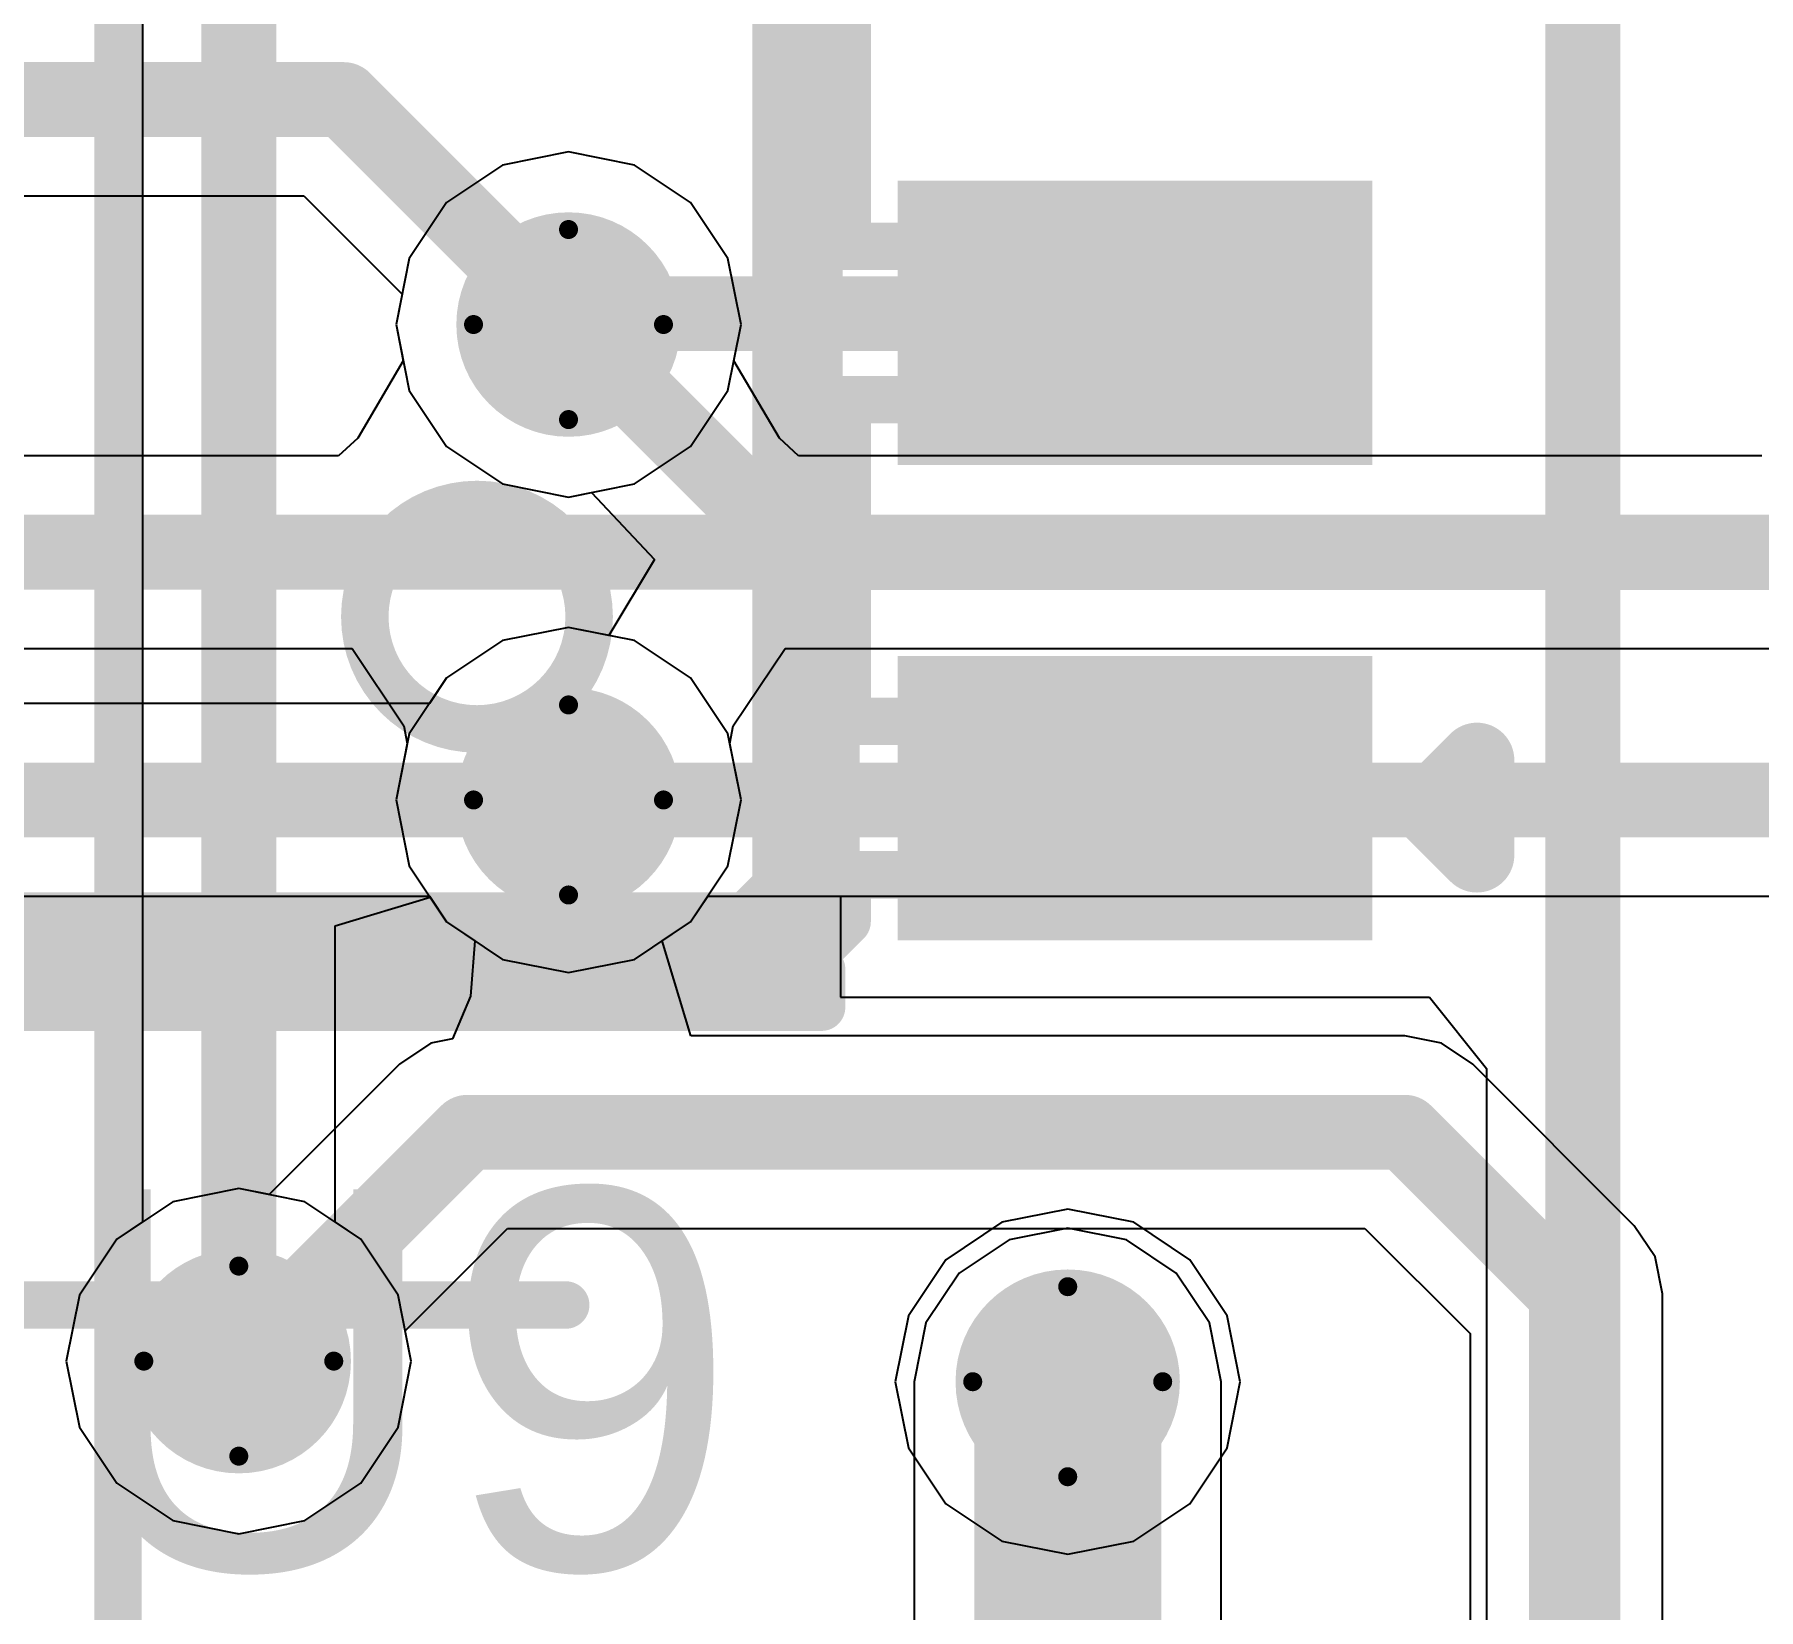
# Model space of a CAD drawing. Header units: millimetres. Extents: x -16 to 330, y -45 to 150.
# Drawn here: x 81.508 to 86.119, y 42.895 to 47.105 of the extents above; entities that cross this region are included whole.
import ezdxf

# ---------------------------------------------------------------- set-up
doc = ezdxf.new("R2010")
doc.units = ezdxf.units.MM
for name, color, linetype in [('BottomLayer', 5, 'Continuous'), ('BottomSolder', 6, 'Continuous'), ('DrillDrawing', 1, 'Continuous'), ('Mechanical13', 56, 'Continuous'), ('MidLayer1', 16, 'Continuous'), ('MidLayer2', 76, 'Continuous'), ('TopLayer', 1, 'Continuous'), ('TopOverlay', 2, 'Continuous'), ('TopPaste', 8, 'Continuous'), ('TopSolder', 216, 'Continuous'), ('ViaHoleLayer', 16, 'Continuous')]:
    doc.layers.add(name, color=color, linetype=linetype)
doc.styles.add('Arial', font='arial.ttf', dxfattribs={"height": 0.2})

# ---------------------------------------------------------------- blocks, each defined once
blk = doc.blocks.new('16_SOIC_73')
at = {"layer": 'TopLayer'}
for points in [[(-0.635, 0.38), (0.635, 0.38), (0.635, -0.38), (-0.635, -0.38)], [(-0.635, -0.89), (0.635, -0.89), (0.635, -1.65), (-0.635, -1.65)]]:
    blk.add_hatch(color=1, dxfattribs=at).paths.add_polyline_path(points)
at = {"layer": 'TopOverlay'}
blk.add_hatch(color=2, dxfattribs=at).paths.add_polyline_path([(0.7366, -0.254), (1.016, -0.254), (1.016, 0.2032), (0.7366, 0.2032)])
at = {"layer": 'TopPaste'}
for points in [[(-0.635, 0.38), (0.635, 0.38), (0.635, -0.38), (-0.635, -0.38)], [(-0.635, -0.89), (0.635, -0.89), (0.635, -1.65), (-0.635, -1.65)]]:
    blk.add_hatch(color=8, dxfattribs=at).paths.add_polyline_path(points)
at = {"layer": 'TopSolder'}
for points in [[(-0.635, 0.38), (0.635, 0.38), (0.635, -0.38), (-0.635, -0.38)], [(-0.635, -0.89), (0.635, -0.89), (0.635, -1.65), (-0.635, -1.65)]]:
    blk.add_hatch(color=216, dxfattribs=at).paths.add_polyline_path(points)
at = {"layer": 'TopOverlay'}
for points, const_width in [([(0.8382, 0.5588), (0.8382, 0.4572)], 0.127), ([(4.8768, 0.5588), (0.8382, 0.5588)], 0.127), ([(-0.7874, 0.0254), (-0.9144, 0.1524)], 0.2), ([(-0.9144, 0.1524), (-0.9144, -0.1016)], 0.2), ([(-0.7874, 0.0254), (-0.9144, -0.1016)], 0.2)]:
    blk.add_lwpolyline(points, dxfattribs=dict(at, const_width=const_width))
for points, const_width in [([(0.8065, 0.5588, 1), (0.87, 0.5588, 1)], 0.0635), ([(0.8065, 0.5588, 1), (0.87, 0.5588, 1)], 0.0635), ([(0.8065, 0.4572, 1), (0.87, 0.4572, 1)], 0.0635), ([(-0.9644, 0.1524, 1), (-0.8644, 0.1524, 1)], 0.1), ([(-0.9644, 0.1524, 1), (-0.8644, 0.1524, 1)], 0.1), ([(-0.8374, 0.0254, 1), (-0.7374, 0.0254, 1)], 0.1), ([(-0.8374, 0.0254, 1), (-0.7374, 0.0254, 1)], 0.1), ([(-0.9644, -0.1016, 1), (-0.8644, -0.1016, 1)], 0.1), ([(-0.9644, -0.1016, 1), (-0.8644, -0.1016, 1)], 0.1)]:
    blk.add_lwpolyline(points, format="xyb", close=True, dxfattribs=dict(at, const_width=const_width))

msp = doc.modelspace()

# ---------------------------------------------------------------- hatches: boundary and pattern name
at = {"layer": 'BottomLayer'}
h = msp.add_hatch(color=5, dxfattribs=at)
edge = h.paths.add_edge_path()
edge.add_arc((82.9362, 46.3296), 0.3, 0, 360)
h = msp.add_hatch(color=5, dxfattribs=at)
edge = h.paths.add_edge_path()
edge.add_arc((82.9362, 45.0588), 0.3, 0, 360)
h = msp.add_hatch(color=5, dxfattribs=at)
edge = h.paths.add_edge_path()
edge.add_arc((82.0544, 43.5588), 0.3, 0, 360)
h = msp.add_hatch(color=5, dxfattribs=at)
edge = h.paths.add_edge_path()
edge.add_arc((84.2712, 43.5038), 0.3, 0, 360)
at = {"layer": 'BottomSolder'}
h = msp.add_hatch(color=6, dxfattribs=at)
edge = h.paths.add_edge_path()
edge.add_arc((82.9362, 46.3296), 0.15, 0, 360)
h = msp.add_hatch(color=6, dxfattribs=at)
edge = h.paths.add_edge_path()
edge.add_arc((82.9362, 45.0588), 0.15, 0, 360)
h = msp.add_hatch(color=6, dxfattribs=at)
edge = h.paths.add_edge_path()
edge.add_arc((82.0544, 43.5588), 0.15, 0, 360)
h = msp.add_hatch(color=6, dxfattribs=at)
edge = h.paths.add_edge_path()
edge.add_arc((84.2712, 43.5038), 0.15, 0, 360)
at = {"layer": 'MidLayer1'}
h = msp.add_hatch(color=16, dxfattribs=at)
edge = h.paths.add_edge_path()
edge.add_arc((82.9362, 46.3296), 0.3, 0, 360)
h = msp.add_hatch(color=16, dxfattribs=at)
edge = h.paths.add_edge_path()
edge.add_arc((82.9362, 45.0588), 0.3, 0, 360)
h = msp.add_hatch(color=16, dxfattribs=at)
edge = h.paths.add_edge_path()
edge.add_arc((82.0544, 43.5588), 0.3, 0, 360)
h = msp.add_hatch(color=16, dxfattribs=at)
edge = h.paths.add_edge_path()
edge.add_arc((84.2712, 43.5038), 0.3, 0, 360)
at = {"layer": 'MidLayer2'}
h = msp.add_hatch(color=76, dxfattribs=at)
edge = h.paths.add_edge_path()
edge.add_arc((82.9362, 46.3296), 0.3, 0, 360)
h = msp.add_hatch(color=76, dxfattribs=at)
edge = h.paths.add_edge_path()
edge.add_arc((82.9362, 45.0588), 0.3, 0, 360)
h = msp.add_hatch(color=76, dxfattribs=at)
edge = h.paths.add_edge_path()
edge.add_arc((82.0544, 43.5588), 0.3, 0, 360)
h = msp.add_hatch(color=76, dxfattribs=at)
edge = h.paths.add_edge_path()
edge.add_arc((84.2712, 43.5038), 0.3, 0, 360)
at = {"layer": 'TopLayer'}
h = msp.add_hatch(color=1, dxfattribs=at)
edge = h.paths.add_edge_path()
edge.add_arc((82.9362, 46.3296), 0.3, 0, 360)
h = msp.add_hatch(color=1, dxfattribs=at)
edge = h.paths.add_edge_path()
edge.add_arc((82.9362, 45.0588), 0.3, 0, 360)
h = msp.add_hatch(color=1, dxfattribs=at)
edge = h.paths.add_edge_path()
edge.add_arc((82.0544, 43.5588), 0.3, 0, 360)
h = msp.add_hatch(color=1, dxfattribs=at)
edge = h.paths.add_edge_path()
edge.add_arc((84.2712, 43.5038), 0.3, 0, 360)
at = {"layer": 'TopSolder'}
h = msp.add_hatch(color=216, dxfattribs=at)
edge = h.paths.add_edge_path()
edge.add_arc((82.9362, 46.3296), 0.15, 0, 360)
h = msp.add_hatch(color=216, dxfattribs=at)
edge = h.paths.add_edge_path()
edge.add_arc((82.9362, 45.0588), 0.15, 0, 360)
h = msp.add_hatch(color=216, dxfattribs=at)
edge = h.paths.add_edge_path()
edge.add_arc((82.0544, 43.5588), 0.15, 0, 360)
h = msp.add_hatch(color=216, dxfattribs=at)
edge = h.paths.add_edge_path()
edge.add_arc((84.2712, 43.5038), 0.15, 0, 360)
at = {"layer": 'ViaHoleLayer'}
h = msp.add_hatch(color=16, dxfattribs=at)
edge = h.paths.add_edge_path()
edge.add_arc((82.9362, 46.3296), 0.15, 0, 360)
h = msp.add_hatch(color=16, dxfattribs=at)
edge = h.paths.add_edge_path()
edge.add_arc((82.9362, 45.0588), 0.15, 0, 360)
h = msp.add_hatch(color=16, dxfattribs=at)
edge = h.paths.add_edge_path()
edge.add_arc((82.0544, 43.5588), 0.15, 0, 360)
h = msp.add_hatch(color=16, dxfattribs=at)
edge = h.paths.add_edge_path()
edge.add_arc((84.2712, 43.5038), 0.15, 0, 360)

# ---------------------------------------------------------------- linework, layer by layer
at = {"layer": 'BottomLayer'}
for p, q in [((82.7597, 46.7558), (82.6101, 46.6558)), ((82.9362, 46.7909), (82.7597, 46.7558)), ((83.1128, 46.7558), (82.9362, 46.7909)), ((83.2624, 46.6558), (83.1128, 46.7558)), ((82.6101, 46.6558), (82.5101, 46.5061)), ((83.3624, 46.5061), (83.2624, 46.6558)), ((82.5101, 46.5061), (82.475, 46.3296)), ((83.3975, 46.3296), (83.3624, 46.5061)), ((82.475, 46.3296), (82.4943, 46.2325)), ((83.3782, 46.2325), (83.3975, 46.3296)), ((82.4943, 46.2325), (82.3724, 46.0258)), ((83.5, 46.0258), (83.3782, 46.2325)), ((82.3724, 46.0258), (82.3213, 45.9785)), ((83.5512, 45.9785), (83.5, 46.0258)), ((82.3213, 45.9785), (80.6766, 45.9785)), ((86.1275, 45.9785), (83.5512, 45.9785)), ((80.5938, 45.4638), (82.3572, 45.4638)), ((82.3572, 45.4638), (82.4959, 45.2565)), ((83.3766, 45.2565), (83.5152, 45.4638)), ((83.5152, 45.4638), (86.2341, 45.4638)), ((82.4959, 45.2565), (82.505, 45.2098)), ((83.3675, 45.2098), (83.3766, 45.2565)), ((82.505, 45.2098), (82.475, 45.0588)), ((83.3975, 45.0588), (83.3675, 45.2098)), ((82.475, 45.0588), (82.5101, 44.8823)), ((83.3624, 44.8823), (83.3975, 45.0588)), ((82.5101, 44.8823), (82.6101, 44.7327)), ((83.2624, 44.7327), (83.3624, 44.8823)), ((82.6101, 44.7327), (82.6859, 44.682)), ((83.1865, 44.682), (83.2624, 44.7327)), ((82.6859, 44.682), (82.6745, 44.5343)), ((83.2636, 44.428), (83.1865, 44.682)), ((82.6745, 44.5343), (82.6261, 44.42)), ((82.5678, 44.4084), (82.4843, 44.3526)), ((82.6261, 44.42), (82.5678, 44.4084)), ((85.1726, 44.428), (83.2636, 44.428)), ((85.2711, 44.4084), (85.1726, 44.428)), ((85.3546, 44.3526), (85.2711, 44.4084)), ((82.4843, 44.3526), (82.1356, 44.0039)), ((85.7864, 43.9208), (85.3546, 44.3526)), ((82.0544, 44.0201), (81.8779, 43.985)), ((82.1356, 44.0039), (82.0544, 44.0201)), ((81.8779, 43.985), (81.7283, 43.885)), ((82.4996, 43.64), (82.7728, 43.9133)), ((82.7728, 43.9133), (85.066, 43.9133)), ((85.066, 43.9133), (85.3471, 43.6322)), ((85.8422, 43.8373), (85.7864, 43.9208)), ((81.7283, 43.885), (81.6283, 43.7353)), ((85.8618, 43.7388), (85.8422, 43.8373)), ((81.6283, 43.7353), (81.5932, 43.5588)), ((85.8618, 37.361), (85.8618, 43.7388)), ((82.5157, 43.5588), (82.4996, 43.64)), ((85.3471, 43.6322), (85.3471, 37.6036)), ((81.5932, 43.5588), (81.6283, 43.3823)), ((82.4806, 43.3823), (82.5157, 43.5588)), ((81.6283, 43.3823), (81.7283, 43.2326)), ((82.3806, 43.2326), (82.4806, 43.3823)), ((81.7283, 43.2326), (81.8779, 43.1327)), ((82.231, 43.1327), (82.3806, 43.2326)), ((81.8779, 43.1327), (82.0544, 43.0975)), ((82.0544, 43.0975), (82.231, 43.1327))]:
    msp.add_line(p, q, dxfattribs=at)
at = {"layer": 'BottomLayer', "const_width": 0.2}
for points in [[(80.4872, 45.7211), (86.2341, 45.7211)], [(82.0544, 43.5588), (82.6662, 44.1706)], [(82.6662, 44.1706), (85.1726, 44.1706)], [(85.1726, 44.1706), (85.6044, 43.7388)], [(85.6044, 36.9888), (85.6044, 43.7388)]]:
    msp.add_lwpolyline(points, dxfattribs=at)
at = {"layer": 'BottomLayer', "const_width": 0.1}
for points in [[(82.6162, 44.1706, 1), (82.7162, 44.1706, 1)], [(82.6162, 44.1706, 1), (82.7162, 44.1706, 1)], [(85.1226, 44.1706, 1), (85.2226, 44.1706, 1)], [(85.1226, 44.1706, 1), (85.2226, 44.1706, 1)], [(85.5544, 43.7388, 1), (85.6544, 43.7388, 1)], [(85.5544, 43.7388, 1), (85.6544, 43.7388, 1)], [(82.0044, 43.5588, 1), (82.1044, 43.5588, 1)]]:
    msp.add_lwpolyline(points, format="xyb", close=True, dxfattribs=at)
at = {"layer": 'DrillDrawing', "const_width": 0.0508}
for points in [[(82.6822, 46.3296), (82.9362, 46.5836)], [(82.9362, 46.5836), (83.1902, 46.3296)], [(82.6822, 46.3296), (82.9362, 46.0756)], [(82.9362, 46.0756), (83.1902, 46.3296)], [(82.6822, 45.0588), (82.9362, 45.3128)], [(82.9362, 45.3128), (83.1902, 45.0588)], [(82.6822, 45.0588), (82.9362, 44.8048)], [(82.9362, 44.8048), (83.1902, 45.0588)], [(81.8004, 43.5588), (82.0544, 43.8128)], [(82.0544, 43.8128), (82.3084, 43.5588)], [(84.0172, 43.5038), (84.2712, 43.7578)], [(84.2712, 43.7578), (84.5252, 43.5038)], [(81.8004, 43.5588), (82.0544, 43.3048)], [(82.0544, 43.3048), (82.3084, 43.5588)], [(84.0172, 43.5038), (84.2712, 43.2498)], [(84.2712, 43.2498), (84.5252, 43.5038)]]:
    msp.add_lwpolyline(points, dxfattribs=at)
at = {"layer": 'DrillDrawing', "const_width": 0.0254}
for points in [[(82.9235, 46.5836, 1), (82.9489, 46.5836, 1)], [(82.9235, 46.5836, 1), (82.9489, 46.5836, 1)], [(82.6695, 46.3296, 1), (82.6949, 46.3296, 1)], [(82.6695, 46.3296, 1), (82.6949, 46.3296, 1)], [(83.1775, 46.3296, 1), (83.2029, 46.3296, 1)], [(83.1775, 46.3296, 1), (83.2029, 46.3296, 1)], [(82.9235, 46.0756, 1), (82.9489, 46.0756, 1)], [(82.9235, 46.0756, 1), (82.9489, 46.0756, 1)], [(82.9235, 45.3128, 1), (82.9489, 45.3128, 1)], [(82.9235, 45.3128, 1), (82.9489, 45.3128, 1)], [(82.6695, 45.0588, 1), (82.6949, 45.0588, 1)], [(82.6695, 45.0588, 1), (82.6949, 45.0588, 1)], [(83.1775, 45.0588, 1), (83.2029, 45.0588, 1)], [(83.1775, 45.0588, 1), (83.2029, 45.0588, 1)], [(82.9235, 44.8048, 1), (82.9489, 44.8048, 1)], [(82.9235, 44.8048, 1), (82.9489, 44.8048, 1)], [(82.0417, 43.8128, 1), (82.0671, 43.8128, 1)], [(82.0417, 43.8128, 1), (82.0671, 43.8128, 1)], [(84.2585, 43.7578, 1), (84.2839, 43.7578, 1)], [(84.2585, 43.7578, 1), (84.2839, 43.7578, 1)], [(81.7877, 43.5588, 1), (81.8131, 43.5588, 1)], [(81.7877, 43.5588, 1), (81.8131, 43.5588, 1)], [(82.2957, 43.5588, 1), (82.3211, 43.5588, 1)], [(82.2957, 43.5588, 1), (82.3211, 43.5588, 1)], [(84.0045, 43.5038, 1), (84.0299, 43.5038, 1)], [(84.0045, 43.5038, 1), (84.0299, 43.5038, 1)], [(84.5125, 43.5038, 1), (84.5379, 43.5038, 1)], [(84.5125, 43.5038, 1), (84.5379, 43.5038, 1)], [(82.0417, 43.3048, 1), (82.0671, 43.3048, 1)], [(82.0417, 43.3048, 1), (82.0671, 43.3048, 1)], [(84.2585, 43.2498, 1), (84.2839, 43.2498, 1)], [(84.2585, 43.2498, 1), (84.2839, 43.2498, 1)]]:
    msp.add_lwpolyline(points, format="xyb", close=True, dxfattribs=at)
at = {"layer": 'Mechanical13', "const_width": 0.127}
for points in [[(83.6062, 44.7713), (83.6062, 54.2463)], [(83.4914, 44.8287), (83.4914, 54.1889)], [(81.7312, 41.5641), (81.7312, 49.5088)], [(81.7312, 41.5641), (81.7312, 49.5088)], [(83.6812, 46.5388), (83.6812, 47.3988)], [(83.6062, 46.5388), (83.9312, 46.5388)], [(83.9312, 46.5388), (84.2312, 46.5388)], [(83.9312, 46.1288), (83.9312, 46.5388)], [(84.2312, 46.5388), (84.3312, 46.5388)], [(84.2312, 46.1288), (84.2312, 46.5388)], [(84.3312, 46.5388), (84.7312, 46.5388)], [(84.3312, 46.1288), (84.3312, 46.5388)], [(84.7312, 46.1288), (84.7312, 46.5388)], [(83.6062, 46.1288), (83.9312, 46.1288)], [(83.6812, 45.2688), (83.6812, 46.1288)], [(83.9312, 46.1288), (84.2312, 46.1288)], [(84.2312, 46.1288), (84.3312, 46.1288)], [(84.3312, 46.1288), (84.7312, 46.1288)], [(83.6062, 45.2688), (83.9312, 45.2688)], [(83.9312, 45.2688), (84.2312, 45.2688)], [(83.9312, 44.8588), (83.9312, 45.2688)], [(84.2312, 45.2688), (84.3312, 45.2688)], [(84.2312, 44.8588), (84.2312, 45.2688)], [(84.3312, 45.2688), (84.7312, 45.2688)], [(84.3312, 44.8588), (84.3312, 45.2688)], [(84.7312, 44.8588), (84.7312, 45.2688)], [(83.6062, 44.8588), (83.9312, 44.8588)], [(83.6812, 44.7338), (83.6812, 44.8588)], [(83.9312, 44.8588), (84.2312, 44.8588)], [(84.2312, 44.8588), (84.3312, 44.8588)], [(84.3312, 44.8588), (84.7312, 44.8588)], [(83.4113, 44.7486), (83.4914, 44.8287)], [(83.4914, 44.8287), (83.6812, 44.7338)], [(83.4687, 44.6338), (83.6062, 44.7713)], [(80.0512, 44.7486), (83.4113, 44.7486)], [(83.4113, 44.7486), (83.5062, 44.5588)], [(83.5062, 44.5588), (83.6812, 44.7338)], [(79.9937, 44.6338), (83.4687, 44.6338)], [(79.9562, 44.5588), (83.5062, 44.5588)], [(78.9562, 43.7088), (82.9286, 43.7088)], [(78.9562, 43.7088), (82.9286, 43.7088)]]:
    msp.add_lwpolyline(points, dxfattribs=at)
at = {"layer": 'Mechanical13'}
for points, const_width in [([(83.5745, 46.5388, 1), (83.638, 46.5388, 1)], 0.0635), ([(83.6495, 46.5388, 1), (83.713, 46.5388, 1)], 0.0635), ([(83.8995, 46.5388, 1), (83.963, 46.5388, 1)], 0.0635), ([(83.8995, 46.5388, 1), (83.963, 46.5388, 1)], 0.0635), ([(83.8995, 46.5388, 1), (83.963, 46.5388, 1)], 0.0635), ([(84.1995, 46.5388, 1), (84.263, 46.5388, 1)], 0.0635), ([(84.1995, 46.5388, 1), (84.263, 46.5388, 1)], 0.0635), ([(84.1995, 46.5388, 1), (84.263, 46.5388, 1)], 0.0635), ([(84.2995, 46.5388, 1), (84.363, 46.5388, 1)], 0.0635), ([(84.2995, 46.5388, 1), (84.363, 46.5388, 1)], 0.0635), ([(84.2995, 46.5388, 1), (84.363, 46.5388, 1)], 0.0635), ([(84.6995, 46.5388, 1), (84.763, 46.5388, 1)], 0.0635), ([(84.6995, 46.5388, 1), (84.763, 46.5388, 1)], 0.0635), ([(83.5745, 46.1288, 1), (83.638, 46.1288, 1)], 0.0635), ([(83.6495, 46.1288, 1), (83.713, 46.1288, 1)], 0.0635), ([(83.8995, 46.1288, 1), (83.963, 46.1288, 1)], 0.0635), ([(83.8995, 46.1288, 1), (83.963, 46.1288, 1)], 0.0635), ([(83.8995, 46.1288, 1), (83.963, 46.1288, 1)], 0.0635), ([(84.1995, 46.1288, 1), (84.263, 46.1288, 1)], 0.0635), ([(84.1995, 46.1288, 1), (84.263, 46.1288, 1)], 0.0635), ([(84.1995, 46.1288, 1), (84.263, 46.1288, 1)], 0.0635), ([(84.2995, 46.1288, 1), (84.363, 46.1288, 1)], 0.0635), ([(84.2995, 46.1288, 1), (84.363, 46.1288, 1)], 0.0635), ([(84.2995, 46.1288, 1), (84.363, 46.1288, 1)], 0.0635), ([(84.6995, 46.1288, 1), (84.763, 46.1288, 1)], 0.0635), ([(84.6995, 46.1288, 1), (84.763, 46.1288, 1)], 0.0635), ([(82.9914, 45.5486, 1), (82.3914, 45.5486, 1)], 0.127), ([(82.3597, 45.5486, 1), (82.4232, 45.5486, 1)], 0.0635), ([(82.9597, 45.5486, 1), (83.0232, 45.5486, 1)], 0.0635), ([(83.5745, 45.2688, 1), (83.638, 45.2688, 1)], 0.0635), ([(83.6495, 45.2688, 1), (83.713, 45.2688, 1)], 0.0635), ([(83.8995, 45.2688, 1), (83.963, 45.2688, 1)], 0.0635), ([(83.8995, 45.2688, 1), (83.963, 45.2688, 1)], 0.0635), ([(83.8995, 45.2688, 1), (83.963, 45.2688, 1)], 0.0635), ([(84.1995, 45.2688, 1), (84.263, 45.2688, 1)], 0.0635), ([(84.1995, 45.2688, 1), (84.263, 45.2688, 1)], 0.0635), ([(84.1995, 45.2688, 1), (84.263, 45.2688, 1)], 0.0635), ([(84.2995, 45.2688, 1), (84.363, 45.2688, 1)], 0.0635), ([(84.2995, 45.2688, 1), (84.363, 45.2688, 1)], 0.0635), ([(84.2995, 45.2688, 1), (84.363, 45.2688, 1)], 0.0635), ([(84.6995, 45.2688, 1), (84.763, 45.2688, 1)], 0.0635), ([(84.6995, 45.2688, 1), (84.763, 45.2688, 1)], 0.0635), ([(83.5745, 44.8588, 1), (83.638, 44.8588, 1)], 0.0635), ([(83.6495, 44.8588, 1), (83.713, 44.8588, 1)], 0.0635), ([(83.8995, 44.8588, 1), (83.963, 44.8588, 1)], 0.0635), ([(83.8995, 44.8588, 1), (83.963, 44.8588, 1)], 0.0635), ([(83.8995, 44.8588, 1), (83.963, 44.8588, 1)], 0.0635), ([(84.1995, 44.8588, 1), (84.263, 44.8588, 1)], 0.0635), ([(84.1995, 44.8588, 1), (84.263, 44.8588, 1)], 0.0635), ([(84.1995, 44.8588, 1), (84.263, 44.8588, 1)], 0.0635), ([(84.2995, 44.8588, 1), (84.363, 44.8588, 1)], 0.0635), ([(84.2995, 44.8588, 1), (84.363, 44.8588, 1)], 0.0635), ([(84.2995, 44.8588, 1), (84.363, 44.8588, 1)], 0.0635), ([(84.6995, 44.8588, 1), (84.763, 44.8588, 1)], 0.0635), ([(84.6995, 44.8588, 1), (84.763, 44.8588, 1)], 0.0635), ([(83.4597, 44.8287, 1), (83.5232, 44.8287, 1)], 0.0635), ([(83.4597, 44.8287, 1), (83.5232, 44.8287, 1)], 0.0635), ([(83.4597, 44.8287, 1), (83.5232, 44.8287, 1)], 0.0635), ([(83.5745, 44.7713, 1), (83.638, 44.7713, 1)], 0.0635), ([(83.5745, 44.7713, 1), (83.638, 44.7713, 1)], 0.0635), ([(83.3796, 44.7486, 1), (83.4431, 44.7486, 1)], 0.0635), ([(83.3796, 44.7486, 1), (83.4431, 44.7486, 1)], 0.0635), ([(83.3796, 44.7486, 1), (83.4431, 44.7486, 1)], 0.0635), ([(83.6495, 44.7338, 1), (83.713, 44.7338, 1)], 0.0635), ([(83.6495, 44.7338, 1), (83.713, 44.7338, 1)], 0.0635), ([(83.6495, 44.7338, 1), (83.713, 44.7338, 1)], 0.0635), ([(83.437, 44.6338, 1), (83.5005, 44.6338, 1)], 0.0635), ([(83.437, 44.6338, 1), (83.5005, 44.6338, 1)], 0.0635), ([(83.4745, 44.5588, 1), (83.538, 44.5588, 1)], 0.0635), ([(83.4745, 44.5588, 1), (83.538, 44.5588, 1)], 0.0635), ([(83.4745, 44.5588, 1), (83.538, 44.5588, 1)], 0.0635), ([(82.8969, 43.7088, 1), (82.9604, 43.7088, 1)], 0.0635), ([(82.8969, 43.7088, 1), (82.9604, 43.7088, 1)], 0.0635)]:
    msp.add_lwpolyline(points, format="xyb", close=True, dxfattribs=dict(at, const_width=const_width))
at = {"layer": 'MidLayer1'}
for p, q in [((82.7597, 46.7558), (82.6101, 46.6558)), ((82.9362, 46.7909), (82.7597, 46.7558)), ((83.1128, 46.7558), (82.9362, 46.7909)), ((83.2624, 46.6558), (83.1128, 46.7558)), ((82.6101, 46.6558), (82.5101, 46.5061)), ((83.3624, 46.5061), (83.2624, 46.6558)), ((82.5101, 46.5061), (82.475, 46.3296)), ((83.3975, 46.3296), (83.3624, 46.5061)), ((82.475, 46.3296), (82.5101, 46.1531)), ((83.3624, 46.1531), (83.3975, 46.3296)), ((82.5101, 46.1531), (82.6101, 46.0034)), ((83.2624, 46.0034), (83.3624, 46.1531)), ((82.6101, 46.0034), (82.7597, 45.9035)), ((83.1128, 45.9035), (83.2624, 46.0034)), ((82.7597, 45.9035), (82.9362, 45.8683)), ((82.9362, 45.8683), (83.1128, 45.9035)), ((82.9362, 45.5201), (82.7597, 45.485)), ((83.1128, 45.485), (82.9362, 45.5201)), ((82.7597, 45.485), (82.6101, 45.385)), ((83.2624, 45.385), (83.1128, 45.485)), ((82.6101, 45.385), (82.5101, 45.2353)), ((83.3624, 45.2353), (83.2624, 45.385)), ((82.5101, 45.2353), (82.475, 45.0588)), ((83.3975, 45.0588), (83.3624, 45.2353)), ((82.475, 45.0588), (82.5101, 44.8823)), ((83.3624, 44.8823), (83.3975, 45.0588)), ((82.5101, 44.8823), (82.6101, 44.7327)), ((83.2624, 44.7327), (83.3624, 44.8823)), ((82.6101, 44.7327), (82.7597, 44.6327)), ((83.1128, 44.6327), (83.2624, 44.7327)), ((82.7597, 44.6327), (82.9362, 44.5976)), ((82.9362, 44.5976), (83.1128, 44.6327)), ((82.0544, 44.0201), (81.8779, 43.985)), ((82.231, 43.985), (82.0544, 44.0201)), ((81.8779, 43.985), (81.7283, 43.885)), ((82.3806, 43.885), (82.231, 43.985)), ((84.2712, 43.9651), (84.0947, 43.93)), ((84.4478, 43.93), (84.2712, 43.9651)), ((84.0947, 43.93), (83.9451, 43.83)), ((84.5974, 43.83), (84.4478, 43.93)), ((81.7283, 43.885), (81.6283, 43.7353)), ((82.4806, 43.7353), (82.3806, 43.885)), ((83.9451, 43.83), (83.8451, 43.6803)), ((84.6974, 43.6803), (84.5974, 43.83)), ((81.6283, 43.7353), (81.5932, 43.5588)), ((82.5157, 43.5588), (82.4806, 43.7353)), ((83.8451, 43.6803), (83.81, 43.5038)), ((84.7325, 43.5038), (84.6974, 43.6803)), ((81.5932, 43.5588), (81.6283, 43.3823)), ((82.4806, 43.3823), (82.5157, 43.5588)), ((83.81, 43.5038), (83.8451, 43.3273)), ((84.6974, 43.3273), (84.7325, 43.5038)), ((81.6283, 43.3823), (81.7283, 43.2326)), ((82.3806, 43.2326), (82.4806, 43.3823)), ((83.8451, 43.3273), (83.9451, 43.1777)), ((84.5974, 43.1777), (84.6974, 43.3273)), ((81.7283, 43.2326), (81.8779, 43.1327)), ((82.231, 43.1327), (82.3806, 43.2326)), ((83.9451, 43.1777), (84.0947, 43.0777)), ((84.4478, 43.0777), (84.5974, 43.1777)), ((81.8779, 43.1327), (82.0544, 43.0975)), ((82.0544, 43.0975), (82.231, 43.1327)), ((84.0947, 43.0777), (84.2712, 43.0426)), ((84.2712, 43.0426), (84.4478, 43.0777))]:
    msp.add_line(p, q, dxfattribs=at)
at = {"layer": 'MidLayer2'}
for p, q in [((80.6869, 46.6737), (82.2282, 46.6737)), ((82.2282, 46.6737), (82.4911, 46.4108)), ((82.4911, 46.4108), (82.475, 46.3296)), ((82.475, 46.3296), (82.5101, 46.1531)), ((82.5101, 46.1531), (82.6101, 46.0034)), ((82.6101, 46.0034), (82.7597, 45.9035)), ((82.7597, 45.9035), (82.9362, 45.8683)), ((82.9362, 45.8683), (82.9973, 45.8805)), ((82.9973, 45.8805), (83.1661, 45.7016)), ((83.1661, 45.7016), (83.0441, 45.4986)), ((82.9362, 45.5201), (82.7597, 45.485)), ((83.0441, 45.4986), (82.9362, 45.5201)), ((82.7597, 45.485), (82.6101, 45.385)), ((82.6101, 45.385), (82.5641, 45.3162)), ((82.5641, 45.3162), (76.8585, 45.3162)), ((76.8574, 44.8015), (82.5641, 44.8015)), ((82.5641, 44.8015), (82.6101, 44.7327)), ((83.2624, 44.7327), (83.3084, 44.8015)), ((83.3084, 44.8015), (90.8357, 44.8015)), ((82.6101, 44.7327), (82.7597, 44.6327)), ((83.1128, 44.6327), (83.2624, 44.7327)), ((82.7597, 44.6327), (82.9362, 44.5976)), ((82.9362, 44.5976), (83.1128, 44.6327)), ((82.0544, 44.0201), (81.8779, 43.985)), ((82.231, 43.985), (82.0544, 44.0201)), ((81.8779, 43.985), (81.7283, 43.885)), ((82.3806, 43.885), (82.231, 43.985)), ((81.7283, 43.885), (81.6283, 43.7353)), ((82.4806, 43.7353), (82.3806, 43.885)), ((81.6283, 43.7353), (81.5932, 43.5588)), ((82.5157, 43.5588), (82.4806, 43.7353)), ((81.5932, 43.5588), (81.6283, 43.3823)), ((82.4806, 43.3823), (82.5157, 43.5588)), ((81.6283, 43.3823), (81.7283, 43.2326)), ((82.3806, 43.2326), (82.4806, 43.3823)), ((81.7283, 43.2326), (81.8779, 43.1327)), ((82.231, 43.1327), (82.3806, 43.2326)), ((81.8779, 43.1327), (82.0544, 43.0975)), ((82.0544, 43.0975), (82.231, 43.1327))]:
    msp.add_line(p, q, dxfattribs=at)
at = {"layer": 'MidLayer2', "const_width": 0.2}
for points in [[(77.0872, 46.931), (82.3348, 46.931)], [(82.3348, 46.931), (82.9362, 46.3296)], [(82.9362, 46.3296), (83.5458, 45.72)], [(83.5458, 45.72), (90.3974, 45.72)], [(76.4866, 45.0588), (82.9362, 45.0588)], [(82.9362, 45.0588), (90.8357, 45.0588)]]:
    msp.add_lwpolyline(points, dxfattribs=at)
at = {"layer": 'MidLayer2', "const_width": 0.1}
for points in [[(82.2848, 46.931, 1), (82.3848, 46.931, 1)], [(82.2848, 46.931, 1), (82.3848, 46.931, 1)], [(82.8862, 46.3296, 1), (82.9862, 46.3296, 1)], [(82.8862, 46.3296, 1), (82.9862, 46.3296, 1)], [(83.4958, 45.72, 1), (83.5958, 45.72, 1)], [(83.4958, 45.72, 1), (83.5958, 45.72, 1)], [(82.8862, 45.0588, 1), (82.9862, 45.0588, 1)], [(82.8862, 45.0588, 1), (82.9862, 45.0588, 1)]]:
    msp.add_lwpolyline(points, format="xyb", close=True, dxfattribs=at)
at = {"layer": 'TopLayer'}
for p, q in [((81.7971, 48.5522), (81.7971, 43.931)), ((82.3118, 44.7219), (82.5658, 44.7989)), ((82.5658, 44.7989), (82.6101, 44.7327)), ((83.2624, 44.7327), (83.3084, 44.8015)), ((83.3084, 44.8015), (83.6638, 44.8015)), ((83.6638, 44.8015), (83.6638, 44.5314)), ((82.6101, 44.7327), (82.7597, 44.6327)), ((83.1128, 44.6327), (83.2624, 44.7327)), ((82.3118, 43.931), (82.3118, 44.7219)), ((82.7597, 44.6327), (82.9362, 44.5976)), ((82.9362, 44.5976), (83.1128, 44.6327)), ((83.6638, 44.5314), (85.1374, 44.5314)), ((85.1374, 44.5314), (85.2386, 44.5314)), ((85.2386, 44.5314), (85.3914, 44.3407)), ((85.3914, 44.3407), (85.3914, 41.3989)), ((81.7971, 43.931), (81.7283, 43.885)), ((82.3806, 43.885), (82.3118, 43.931)), ((84.2712, 43.9141), (84.1142, 43.8829)), ((84.4282, 43.8829), (84.2712, 43.9141)), ((81.7283, 43.885), (81.6283, 43.7353)), ((82.4806, 43.7353), (82.3806, 43.885)), ((84.1142, 43.8829), (83.9811, 43.7939)), ((84.5613, 43.7939), (84.4282, 43.8829)), ((83.9811, 43.7939), (83.8922, 43.6608)), ((84.6503, 43.6608), (84.5613, 43.7939)), ((81.6283, 43.7353), (81.5932, 43.5588)), ((82.5157, 43.5588), (82.4806, 43.7353)), ((83.8922, 43.6608), (83.861, 43.5038)), ((84.6815, 43.5038), (84.6503, 43.6608)), ((81.5932, 43.5588), (81.6283, 43.3823)), ((82.4806, 43.3823), (82.5157, 43.5588)), ((83.861, 43.5038), (83.861, 42.3771)), ((84.6815, 42.0688), (84.6815, 43.5038)), ((81.6283, 43.3823), (81.7283, 43.2326)), ((82.3806, 43.2326), (82.4806, 43.3823)), ((81.7283, 43.2326), (81.8779, 43.1327)), ((82.231, 43.1327), (82.3806, 43.2326)), ((81.8779, 43.1327), (82.0544, 43.0975)), ((82.0544, 43.0975), (82.231, 43.1327))]:
    msp.add_line(p, q, dxfattribs=at)
for points, const_width in [([(82.0544, 43.5588), (82.0544, 48.6588)], 0.2), ([(85.6488, 39.7764), (85.6488, 47.5996)], 0.2), ([(82.9362, 46.3588), (84.4262, 46.3588)], 0.2), ([(84.4262, 46.3588), (84.4512, 46.3338)], 0.2), ([(82.9362, 45.0588), (84.4462, 45.0588)], 0.2), ([(84.4462, 45.0588), (84.4512, 45.0638)], 0.2), ([(84.2712, 42.0688), (84.2712, 43.5038)], 0.5)]:
    msp.add_lwpolyline(points, dxfattribs=dict(at, const_width=const_width))
for points, const_width in [([(82.8862, 46.3588, 1), (82.9862, 46.3588, 1)], 0.1), ([(84.3762, 46.3588, 1), (84.4762, 46.3588, 1)], 0.1), ([(84.3762, 46.3588, 1), (84.4762, 46.3588, 1)], 0.1), ([(84.4012, 46.3338, 1), (84.5012, 46.3338, 1)], 0.1), ([(82.8862, 45.0588, 1), (82.9862, 45.0588, 1)], 0.1), ([(84.3962, 45.0588, 1), (84.4962, 45.0588, 1)], 0.1), ([(84.3962, 45.0588, 1), (84.4962, 45.0588, 1)], 0.1), ([(84.4012, 45.0638, 1), (84.5012, 45.0638, 1)], 0.1), ([(84.1462, 43.5038, 1), (84.3962, 43.5038, 1)], 0.25), ([(82.0044, 43.5588, 1), (82.1044, 43.5588, 1)], 0.1)]:
    msp.add_lwpolyline(points, format="xyb", close=True, dxfattribs=dict(at, const_width=const_width))

# ---------------------------------------------------------------- block references
at = {"rotation": 180}
msp.add_blockref('16_SOIC_73', (84.4512, 45.0638), dxfattribs=at)

# ---------------------------------------------------------------- texts
at = {"layer": 'TopOverlay', "style": 'Arial'}
msp.add_text('U9', height=1.016, dxfattribs=at).set_placement((81.5766, 43.0024))

doc.saveas('drawing.dxf')
